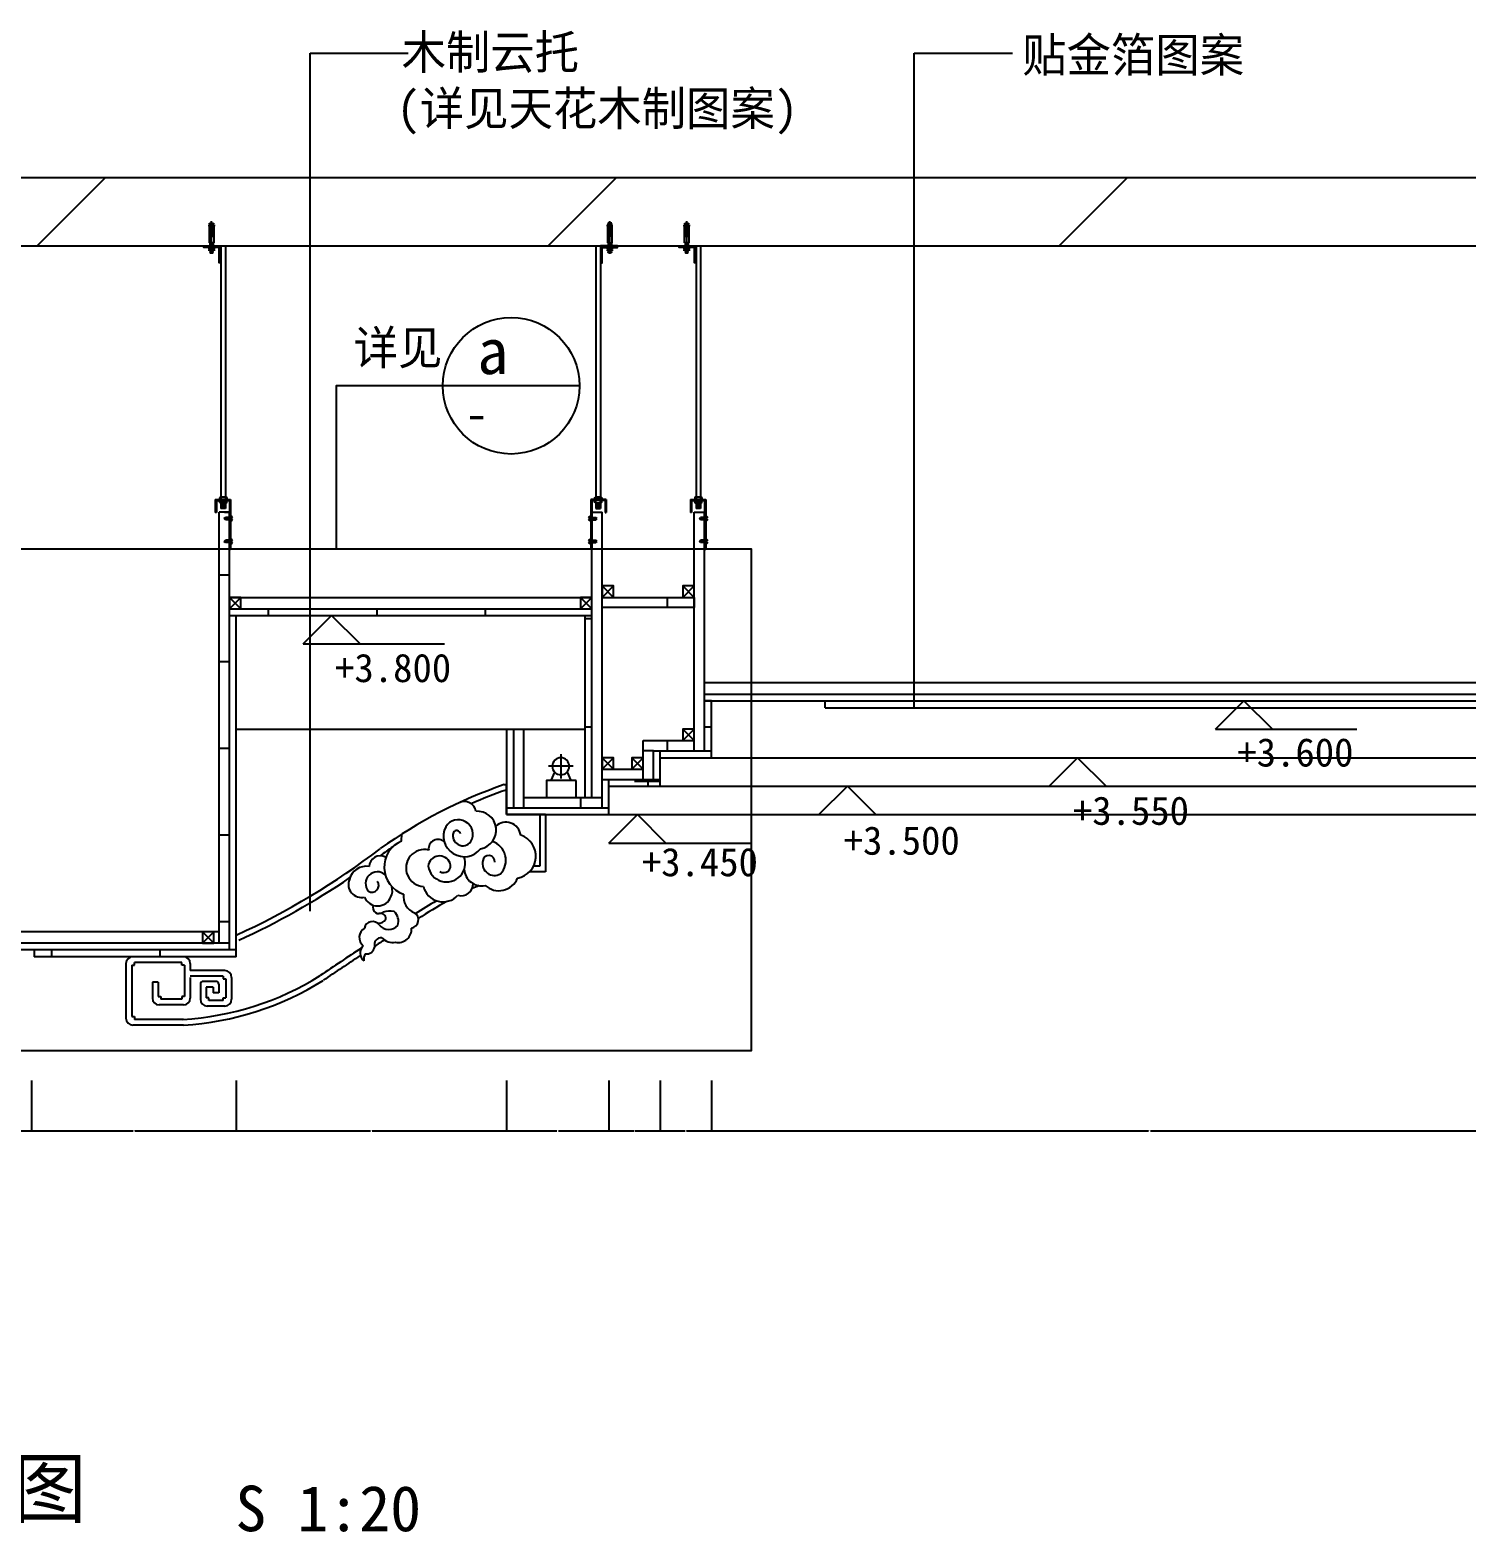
# Model space of a CAD drawing. Header units: metres. Extents: x 343211 to 355779, y -263405 to -260563.
# Drawn here: x 349553 to 352078, y -263353 to -260712 of the extents above; entities that cross this region are included whole.
import ezdxf

# ---------------------------------------------------------------- set-up
doc = ezdxf.new("R2010")
doc.units = ezdxf.units.M
for name, color, linetype in [('10', 8, 'Continuous'), ('16', 3, 'Continuous'), ('19', 9, 'Continuous'), ('20', 1, 'Continuous'), ('22', 8, 'Continuous'), ('3', 2, 'Continuous'), ('7', 7, 'Continuous'), ('8', 7, 'Continuous'), ('9', 1, 'Continuous')]:
    doc.layers.add(name, color=color, linetype=linetype)
doc.dimstyles.get("Standard").update_dxf_attribs({"dimtxt": 2.5, "dimasz": 2.5, "dimexe": 1.25, "dimexo": 0.625, "dimtad": 1, "dimcen": 2.5, "dimazin": 3, "dimtfac": 1, "dimtmove": 0, "dimatfit": 3})

# ---------------------------------------------------------------- blocks, each defined once
blk = doc.blocks.new('HY6')
at = {"layer": '7'}
for p, q in [((-2.5, 2.5), (9.91, 2.5)), ((-2.5, 2.5), (0, 0)), ((2.5, 2.5), (0, 0)), ((-2.5, 0), (2.5, 0))]:
    blk.add_line(p, q, dxfattribs=at)
blk = doc.blocks.new('c4')
at = {"layer": '22'}
for p, q in [((15543.47, -111042.05), (15570.47, -111042.05)), ((15543.47, -111042.05), (15543.47, -111065.14)), ((15545.47, -111044.05), (15568.47, -111044.05)), ((15545.47, -111044.05), (15545.47, -111065.14)), ((15551.19, -111039.37), (15551.19, -111042.05)), ((15551.19, -111046.74), (15551.19, -111044.05)), ((15561.57, -111038.17), (15552.38, -111038.17)), ((15553.57, -111027.72), (15553.57, -111042.01)), ((15553.57, -111037.94), (15561.57, -111037.94)), ((15553.57, -111039.37), (15553.57, -111042.05)), ((15553.57, -111042.05), (15553.57, -111042.07)), ((15553.57, -111046.74), (15553.57, -111044.05)), ((15561.57, -111027.72), (15561.57, -111039.37)), ((15562.76, -111038.17), (15561.57, -111038.17)), ((15561.57, -111039.37), (15561.57, -111042.05)), ((15561.57, -111042.05), (15561.57, -111042.07)), ((15561.57, -111046.74), (15561.57, -111044.05)), ((15563.95, -111039.37), (15563.95, -111042.05)), ((15563.95, -111046.74), (15563.95, -111044.05)), ((15568.47, -111044.05), (15568.47, -111130.05)), ((15570.47, -111042.05), (15570.47, -111130.05)), ((15545.47, -111065.14), (15543.47, -111065.14)), ((15561.57, -111047.93), (15552.38, -111047.93)), ((15553.57, -111047.93), (15553.57, -111058.11)), ((15561.57, -111048.7), (15553.57, -111049.47)), ((15553.57, -111049.64), (15561.57, -111049.46)), ((15561.57, -111049.57), (15553.57, -111050.3)), ((15553.57, -111050.5), (15561.57, -111050.5)), ((15561.57, -111050.58), (15553.57, -111051.17)), ((15553.57, -111051.37), (15561.57, -111051.55)), ((15561.57, -111051.65), (15553.57, -111052.43)), ((15553.57, -111052.57), (15561.57, -111052.4)), ((15561.57, -111052.52), (15553.57, -111053.26)), ((15553.57, -111053.43), (15561.57, -111053.43)), ((15561.57, -111053.53), (15553.57, -111054.12)), ((15553.57, -111054.29), (15561.57, -111054.48)), ((15561.57, -111054.55), (15553.57, -111054.87)), ((15561.57, -111055.46), (15553.57, -111055.14)), ((15553.57, -111055.72), (15561.57, -111055.53)), ((15561.57, -111056.48), (15553.57, -111055.89)), ((15553.57, -111056.58), (15561.57, -111056.58)), ((15561.57, -111057.49), (15553.57, -111056.75)), ((15553.57, -111057.44), (15561.57, -111057.61)), ((15561.57, -111058.11), (15553.57, -111058.11)), ((15562.76, -111047.93), (15561.57, -111047.93)), ((15561.57, -111047.93), (15561.57, -111058.11)), ((15559.29, -111075.87), (15561.56, -111073.78)), ((15561.56, -111077.96), (15559.29, -111075.87)), ((15570.47, -111073.78), (15561.56, -111073.78)), ((15570.47, -111077.96), (15561.56, -111077.96)), ((15564.13, -111077.96), (15561.85, -111073.78)), ((15565.71, -111077.96), (15563.44, -111073.78)), ((15567.3, -111077.96), (15565.02, -111073.78)), ((15568.89, -111077.96), (15566.61, -111073.78)), ((15570.47, -111077.96), (15568.2, -111073.78)), ((15572.64, -111076.94), (15572.64, -111074.8)), ((15573.66, -111074.8), (15572.64, -111074.8)), ((15573.69, -111076.94), (15572.64, -111076.94)), ((15559.29, -111116.05), (15561.56, -111113.96)), ((15561.56, -111118.14), (15559.29, -111116.05)), ((15570.47, -111113.96), (15561.56, -111113.96)), ((15570.47, -111118.14), (15561.56, -111118.14)), ((15564.13, -111118.14), (15561.85, -111113.96)), ((15565.71, -111118.14), (15563.44, -111113.96)), ((15567.3, -111118.14), (15565.02, -111113.96)), ((15568.89, -111118.14), (15566.61, -111113.96)), ((15570.47, -111118.14), (15568.2, -111113.96)), ((15573.66, -111114.98), (15572.64, -111114.98)), ((15572.64, -111117.12), (15572.64, -111114.98)), ((15573.69, -111117.12), (15572.64, -111117.12)), ((15570.47, -111130.05), (15568.47, -111130.05))]:
    blk.add_line(p, q, dxfattribs=at)
for centre, radius, start, end in [((15552.38, -111039.37), 1.19, 90, 180), ((15552.38, -111046.74), 1.19, 180, 270), ((15552.38, -111039.37), 1.19, 0, 90), ((15552.38, -111046.74), 1.19, 270, 0), ((15554.76, -111039.37), 1.19, 90, 180), ((15554.76, -111046.74), 1.19, 180, 270), ((15560.38, -111039.37), 1.19, 0, 90), ((15560.38, -111046.74), 1.19, 270, 0), ((15562.76, -111039.37), 1.19, 90, 180), ((15562.76, -111046.74), 1.19, 180, 270), ((15562.76, -111039.37), 1.19, 0, 90), ((15562.76, -111046.74), 1.19, 270, 0), ((15569.87, -111074.94), 3.82, 2.11, 80.87), ((15569.97, -111076.79), 3.72, 277.74, 357.66), ((15569.97, -111116.97), 3.72, 277.74, 357.66), ((15569.87, -111115.13), 3.82, 2.11, 80.87)]:
    blk.add_arc(centre, radius, start, end, dxfattribs=at)
blk = doc.blocks.new('dg1')
at = {"layer": '22'}
for p, q in [((15767.4, -29327.36), (15767.4, -29369.94)), ((15745.46, -29348.69), (15789.24, -29348.69)), ((15756.54, -29358.94), (15749.87, -29373.75)), ((15778.26, -29358.94), (15784.93, -29373.75))]:
    blk.add_line(p, q, dxfattribs=at)
blk.add_lwpolyline([(15740.68, -29373.75), (15792.83, -29373.75), (15792.83, -29403.58), (15740.68, -29403.58)], close=True, dxfattribs=at)
blk.add_circle((15767.4, -29348.69), 14.93, dxfattribs=at)
blk = doc.blocks.new('VF')
at = {"layer": '16'}
for p, q in [((52862.25, -27854.45), (52866.47, -27854.45)), ((52866.47, -27907.08), (52866.47, -27854.45)), ((52934.92, -27907.08), (52866.47, -27907.08)), ((52934.92, -27907.08), (52934.92, -28007.96)), ((52934.92, -28007.96), (52906.54, -28007.96)), ((52391.47, -28157.08), (52391.47, -28118.84)), ((52197.58, -28169.18), (52197.58, -28264.97)), ((52391.47, -28157.08), (52209.69, -28157.08)), ((52298.52, -28277.08), (52209.69, -28277.08))]:
    blk.add_line(p, q, dxfattribs=at)
for centre, radius, start, end in [((53141.5, -28662.02), 854.49, 109.07, 125.57), ((51852.36, -26934.17), 1301.57, 294.47, 307.48), ((53036.27, -28549.14), 561.35, 112.89, 114.22), ((53217.85, -28873.16), 932.68, 119.31, 122.89), ((55136.65, -32002.54), 4603.3, 122.67, 122.93), ((52209.69, -28169.18), 12.11, 90, 180), ((55136.65, -32002.54), 4603.3, 123.3, 124.27), ((52268.43, -27758.83), 519.12, 273.32, 302.11), ((52209.69, -28264.97), 12.11, 180, 270)]:
    blk.add_arc(centre, radius, start, end, dxfattribs=at)
at = {"layer": '9'}
for p, q in [((52924.92, -27907.08), (52924.92, -27997.96)), ((52681.9, -27953.55), (52682.62, -27941.2)), ((52924.92, -27997.96), (52913.75, -27997.96)), ((52207.58, -28171.92), (52207.58, -28262.23)), ((52207.58, -28171.92), (52212.42, -28171.92)), ((52212.42, -28171.92), (52212.42, -28167.08)), ((52295.75, -28167.08), (52212.42, -28167.08)), ((52295.75, -28171.92), (52295.75, -28167.08)), ((52300.59, -28171.92), (52295.75, -28171.92)), ((52300.59, -28171.92), (52300.59, -28226.99)), ((52310.59, -28169.18), (52310.59, -28181.29)), ((52243.99, -28201.47), (52243.99, -28229.73)), ((52253.99, -28201.47), (52243.99, -28201.47)), ((52253.99, -28201.47), (52253.99, -28226.99)), ((52371.13, -28181.29), (52310.59, -28181.29)), ((52368.39, -28191.29), (52310.59, -28191.29)), ((52310.59, -28193.4), (52310.59, -28229.73)), ((52355.64, -28200.26), (52333.35, -28200.26)), ((52368.39, -28191.29), (52368.39, -28196.14)), ((52368.39, -28196.14), (52373.24, -28196.14)), ((52373.24, -28196.14), (52373.24, -28229.01)), ((52383.24, -28193.4), (52383.24, -28231.74)), ((52253.99, -28226.99), (52258.84, -28226.99)), ((52258.84, -28226.99), (52258.84, -28231.83)), ((52300.59, -28226.99), (52295.75, -28226.99)), ((52295.75, -28226.99), (52295.75, -28231.83)), ((52328.35, -28205.26), (52328.35, -28231.74)), ((52338.35, -28210.26), (52338.35, -28229.01)), ((52350.64, -28210.26), (52338.35, -28210.26)), ((52343.19, -28229.01), (52338.35, -28229.01)), ((52343.19, -28233.85), (52343.19, -28229.01)), ((52350.64, -28210.26), (52350.64, -28220.44)), ((52360.64, -28220.44), (52350.64, -28220.44)), ((52360.64, -28205.26), (52360.64, -28220.44)), ((52368.39, -28233.85), (52368.39, -28229.01)), ((52368.39, -28229.01), (52373.24, -28229.01)), ((52298.48, -28241.83), (52256.1, -28241.83)), ((52295.75, -28231.83), (52258.84, -28231.83)), ((52371.13, -28243.85), (52340.46, -28243.85)), ((52368.39, -28233.85), (52343.19, -28233.85)), ((52207.58, -28262.23), (52212.42, -28262.23)), ((52212.42, -28262.23), (52212.42, -28267.08)), ((52298.52, -28267.08), (52212.42, -28267.08))]:
    blk.add_line(p, q, dxfattribs=at)
for centre, radius, start, end in [((52792.33, -27904.51), 20.39, 9.27, 116.82), ((53141.5, -28662.02), 844.49, 109.07, 113.55), ((52814.95, -27934.36), 33.23, 279.85, 94.31), ((52792.01, -27944.79), 36.29, 153.56, 322.07), ((52781.55, -27941.79), 25.66, 330.06, 149.16), ((52789.61, -27944.3), 17.53, 161.48, 324.01), ((52778.81, -27941.77), 6.57, 9.17, 152.41), ((52865.27, -27946.66), 26.26, 7.56, 132.78), ((53141.5, -28662.02), 844.49, 124.23, 126.09), ((52701.31, -27999.47), 49.85, 112.91, 251.64), ((52745.6, -27966.91), 16.21, 43.04, 189.04), ((52830.4, -27987.29), 34.9, 316.96, 71.31), ((52878.75, -27980.33), 39.19, 280.44, 71.32), ((52644.5, -27999.03), 19.46, 62.1, 177.98), ((52722.12, -28000.96), 32.37, 76.67, 266.64), ((52748.65, -27999.97), 20.17, 21.76, 173.93), ((52761.11, -27992.54), 32.95, 189.26, 20.34), ((52755.89, -27996.82), 12.28, 237.69, 20.61), ((52845.15, -27992.88), 21.16, 167.66, 300.56), ((52835.12, -27989.64), 10.72, 354.53, 173.17), ((51852.36, -26934.17), 1311.57, 294.47, 304.29), ((52620.21, -28029.06), 31.09, 81.04, 165.17), ((52639.41, -28028.37), 20.77, 48.67, 220.92), ((52822.38, -28002.1), 30.2, 182.52, 282.44), ((52852.96, -28005.48), 35.51, 227.34, 337.83), ((52611.52, -28029.81), 23.08, 157.81, 283.24), ((52629.81, -28031.76), 11.89, 239.2, 37.91), ((52642.24, -28041.13), 23.59, 332.76, 18.4), ((52754.75, -28025), 35.51, 193.48, 317.92), ((52787.13, -28029.21), 20.49, 252.9, 2.15), ((52639.94, -28042.73), 25.03, 202.41, 338.43), ((52642.23, -28070.27), 10.94, 159.64, 310.42), ((52715.33, -28051.62), 30.12, 170.77, 249.48), ((53217.85, -28873.16), 942.68, 120.22, 122.89), ((52631.07, -28110.1), 14.99, 38.96, 166.53), ((52643.04, -28086.04), 12.08, 251.13, 337.14), ((52645.24, -28089.69), 9, 353.36, 109.53), ((52662.01, -28119.5), 42.83, 80.94, 107.23), ((52652.63, -28094.72), 23.8, 342.62, 47.36), ((52696.93, -28092.2), 14.65, 279.5, 57.6), ((52627.12, -28122.92), 19.47, 123.08, 229.65), ((52646.39, -28135.8), 12.32, 85.24, 198.29), ((52659.48, -28088.45), 20.75, 216.11, 319.85), ((52666.29, -28106.32), 25.53, 222.36, 280.99), ((52676.14, -28108.63), 23.29, 257.64, 4.88), ((55136.65, -32002.54), 4613.3, 123.19, 124.27), ((52626.99, -28150.66), 17.95, 134.03, 230.21), ((52620.55, -28137.74), 14.28, 258.74, 352.25), ((52298.48, -28169.18), 12.11, 0, 90), ((52639.34, -28162.12), 23.95, 154.31, 185.59), ((52268.43, -27758.83), 509.13, 273.28, 302.08), ((52333.35, -28205.26), 5, 90, 180), ((52355.64, -28205.26), 5, 0, 90), ((52371.13, -28193.4), 12.11, 0, 90), ((52256.1, -28229.73), 12.11, 180, 270), ((52298.48, -28229.73), 12.11, 270, 0), ((52340.46, -28231.74), 12.11, 180, 270), ((52371.13, -28231.74), 12.11, 270, 0)]:
    blk.add_arc(centre, radius, start, end, dxfattribs=at)
blk = doc.blocks.new('_CLOSEDFILLED')
at = {"color": 0, "linetype": 'BYBLOCK'}
blk.add_solid([(-1, 0), (0, 0), (-1, 0)], dxfattribs=at)
blk = doc.blocks.new('*D11')
for p, q in [((350750.53, -262559.17), (350750.53, -262647.75)), ((352290.53, -262559.17), (352290.53, -262647.75)), ((350750.78, -262647.75), (351518.53, -262647.75)), ((351522.53, -262647.75), (352290.28, -262647.75))]:
    blk.add_line(p, q)
at = {"layer": 'Defpoints'}
for p in [(350750.53, -262559.17), (352290.53, -262559.17), (350750.53, -262647.75)]:
    blk.add_point(p, dxfattribs=at)
at = {"layer": '7', "xscale": 0.25, "yscale": 0.25, "rotation": 180}
blk.add_blockref('_CLOSEDFILLED', (350750.53, -262647.75), dxfattribs=at)
at = {"layer": '7', "xscale": 0.25, "yscale": 0.25}
blk.add_blockref('_CLOSEDFILLED', (352290.53, -262647.75), dxfattribs=at)
at = {"layer": '7', "insert": (351520.53, -262647.75), "char_height": 1, "attachment_point": 5}
blk.add_mtext('1540', dxfattribs=at)
blk = doc.blocks.new('*D12')
for p, q in [((350660.53, -262559.17), (350660.53, -262647.75)), ((350750.53, -262559.17), (350750.53, -262647.75)), ((350660.78, -262647.75), (350704.53, -262647.75)), ((350706.53, -262647.75), (350750.28, -262647.75))]:
    blk.add_line(p, q)
at = {"layer": 'Defpoints'}
for p in [(350660.53, -262559.17), (350750.53, -262559.17), (350660.53, -262647.75)]:
    blk.add_point(p, dxfattribs=at)
at = {"layer": '7', "xscale": 0.25, "yscale": 0.25, "rotation": 180}
blk.add_blockref('_CLOSEDFILLED', (350660.53, -262647.75), dxfattribs=at)
at = {"layer": '7', "xscale": 0.25, "yscale": 0.25}
blk.add_blockref('_CLOSEDFILLED', (350750.53, -262647.75), dxfattribs=at)
at = {"layer": '7', "insert": (350705.53, -262647.75), "char_height": 1, "attachment_point": 5}
blk.add_mtext('90', dxfattribs=at)
blk = doc.blocks.new('*D13')
for p, q in [((350570.53, -262559.17), (350570.53, -262647.75)), ((350660.53, -262559.17), (350660.53, -262647.75)), ((350570.78, -262647.75), (350614.53, -262647.75)), ((350616.53, -262647.75), (350660.28, -262647.75))]:
    blk.add_line(p, q)
at = {"layer": 'Defpoints'}
for p in [(350570.53, -262559.17), (350660.53, -262559.17), (350570.53, -262647.75)]:
    blk.add_point(p, dxfattribs=at)
at = {"layer": '7', "xscale": 0.25, "yscale": 0.25, "rotation": 180}
blk.add_blockref('_CLOSEDFILLED', (350570.53, -262647.75), dxfattribs=at)
at = {"layer": '7', "xscale": 0.25, "yscale": 0.25}
blk.add_blockref('_CLOSEDFILLED', (350660.53, -262647.75), dxfattribs=at)
at = {"layer": '7', "insert": (350615.53, -262647.75), "char_height": 1, "attachment_point": 5}
blk.add_mtext('90', dxfattribs=at)
blk = doc.blocks.new('*D14')
for p, q in [((350390.53, -262559.17), (350390.53, -262647.75)), ((350570.53, -262559.17), (350570.53, -262647.75)), ((350390.78, -262647.75), (350479.03, -262647.75)), ((350482.03, -262647.75), (350570.28, -262647.75))]:
    blk.add_line(p, q)
at = {"layer": 'Defpoints'}
for p in [(350390.53, -262559.17), (350570.53, -262559.17), (350390.53, -262647.75)]:
    blk.add_point(p, dxfattribs=at)
at = {"layer": '7', "xscale": 0.25, "yscale": 0.25, "rotation": 180}
blk.add_blockref('_CLOSEDFILLED', (350390.53, -262647.75), dxfattribs=at)
at = {"layer": '7', "xscale": 0.25, "yscale": 0.25}
blk.add_blockref('_CLOSEDFILLED', (350570.53, -262647.75), dxfattribs=at)
at = {"layer": '7', "insert": (350480.53, -262647.75), "char_height": 1, "attachment_point": 5}
blk.add_mtext('180', dxfattribs=at)
blk = doc.blocks.new('*D15')
for p, q in [((349915.53, -262559.17), (349915.53, -262647.75)), ((350390.53, -262559.17), (350390.53, -262647.75)), ((349915.78, -262647.75), (350151.53, -262647.75)), ((350154.53, -262647.75), (350390.28, -262647.75))]:
    blk.add_line(p, q)
at = {"layer": 'Defpoints'}
for p in [(349915.53, -262559.17), (350390.53, -262559.17), (349915.53, -262647.75)]:
    blk.add_point(p, dxfattribs=at)
at = {"layer": '7', "xscale": 0.25, "yscale": 0.25, "rotation": 180}
blk.add_blockref('_CLOSEDFILLED', (349915.53, -262647.75), dxfattribs=at)
at = {"layer": '7', "xscale": 0.25, "yscale": 0.25}
blk.add_blockref('_CLOSEDFILLED', (350390.53, -262647.75), dxfattribs=at)
at = {"layer": '7', "insert": (350153.03, -262647.75), "char_height": 1, "attachment_point": 5}
blk.add_mtext('475', dxfattribs=at)
blk = doc.blocks.new('*D16')
for p, q in [((349555.53, -262559.17), (349555.53, -262647.75)), ((349915.53, -262559.17), (349915.53, -262647.75)), ((349555.78, -262647.75), (349734.03, -262647.75)), ((349737.03, -262647.75), (349915.28, -262647.75))]:
    blk.add_line(p, q)
at = {"layer": 'Defpoints'}
for p in [(349555.53, -262559.17), (349915.53, -262559.17), (349555.53, -262647.75)]:
    blk.add_point(p, dxfattribs=at)
at = {"layer": '7', "xscale": 0.25, "yscale": 0.25, "rotation": 180}
blk.add_blockref('_CLOSEDFILLED', (349555.53, -262647.75), dxfattribs=at)
at = {"layer": '7', "xscale": 0.25, "yscale": 0.25}
blk.add_blockref('_CLOSEDFILLED', (349915.53, -262647.75), dxfattribs=at)
at = {"layer": '7', "insert": (349735.53, -262647.75), "char_height": 1, "attachment_point": 5}
blk.add_mtext('360', dxfattribs=at)
blk = doc.blocks.new('*D17')
for p, q in [((347790.53, -262559.17), (347790.53, -262647.75)), ((349555.53, -262559.17), (349555.53, -262647.75)), ((347790.78, -262647.75), (348671.03, -262647.75)), ((348675.03, -262647.75), (349555.28, -262647.75))]:
    blk.add_line(p, q)
at = {"layer": 'Defpoints'}
for p in [(347790.53, -262559.17), (349555.53, -262559.17), (347790.53, -262647.75)]:
    blk.add_point(p, dxfattribs=at)
at = {"layer": '7', "xscale": 0.25, "yscale": 0.25, "rotation": 180}
blk.add_blockref('_CLOSEDFILLED', (347790.53, -262647.75), dxfattribs=at)
at = {"layer": '7', "xscale": 0.25, "yscale": 0.25}
blk.add_blockref('_CLOSEDFILLED', (349555.53, -262647.75), dxfattribs=at)
at = {"layer": '7', "insert": (348673.03, -262647.75), "char_height": 1, "attachment_point": 5}
blk.add_mtext('1765', dxfattribs=at)

msp = doc.modelspace()

# ---------------------------------------------------------------- hatches: boundary and pattern name
at = {"layer": '10'}
h = msp.add_hatch(dxfattribs=at)
h.set_pattern_fill('ANSI31', scale=200)
h.paths.add_polyline_path([(355689.35, -260971.66), (352290.53, -260971.66), (352290.53, -261091.66), (353959.95, -261091.66), (353959.95, -261060.56), (353959.38, -261051.99), (353968.49, -261051.99), (353967.92, -261060.56), (353967.92, -261091.66), (353977.44, -261091.66), (354005.15, -261091.66), (354005.15, -261060.56), (354004.57, -261051.99), (354013.68, -261051.99), (354013.11, -261060.56), (354013.11, -261091.66), (354025.63, -261091.66), (354704.95, -261091.66), (354704.95, -261060.56), (354704.38, -261051.99), (354713.49, -261051.99), (354712.92, -261060.56), (354712.92, -261091.66), (354722.44, -261091.66), (355689.35, -261091.66)])
h.paths.add_polyline_path([(352440.34, -261091.66), (352290.53, -261091.66), (352290.53, -261641.64), (352440.34, -261641.64)])
h.paths.add_polyline_path([(352290.53, -261091.66), (352140.72, -261091.66), (352140.72, -261641.64), (352290.53, -261641.64)])
h.paths.add_polyline_path([(352290.53, -260971.66), (343390.52, -260971.66), (343390.52, -261091.66), (344037.94, -261091.66), (344037.94, -261060.56), (344037.37, -261051.99), (344046.48, -261051.99), (344045.91, -261060.56), (344045.91, -261091.66), (344055.43, -261091.66), (345094.25, -261091.66), (345094.25, -261060.56), (345093.68, -261051.99), (345102.79, -261051.99), (345102.22, -261060.56), (345102.22, -261091.66), (345111.73, -261091.66), (346149.35, -261091.66), (346149.35, -261060.56), (346148.78, -261051.99), (346157.89, -261051.99), (346157.31, -261060.56), (346157.31, -261091.66), (346166.83, -261091.66), (347135.15, -261091.66), (347135.15, -261060.56), (347134.58, -261051.99), (347143.69, -261051.99), (347143.12, -261060.56), (347143.12, -261091.66), (347155.63, -261091.66), (348085.75, -261091.66), (348085.75, -261060.56), (348085.18, -261051.99), (348094.28, -261051.99), (348093.71, -261060.56), (348093.71, -261091.66), (348103.23, -261091.66), (349140.85, -261091.66), (349140.85, -261060.56), (349140.28, -261051.99), (349149.38, -261051.99), (349148.81, -261060.56), (349148.81, -261091.66), (349158.33, -261091.66), (349868.15, -261091.66), (349868.15, -261060.56), (349867.57, -261051.99), (349876.68, -261051.99), (349876.11, -261060.56), (349876.11, -261091.66), (349888.63, -261091.66), (350567.95, -261091.66), (350567.95, -261060.56), (350567.38, -261051.99), (350576.49, -261051.99), (350575.92, -261060.56), (350575.92, -261091.66), (350585.44, -261091.66), (350613.15, -261091.66), (350613.15, -261060.56), (350612.57, -261051.99), (350621.68, -261051.99), (350621.11, -261060.56), (350621.11, -261091.66), (350633.63, -261091.66), (352290.53, -261091.66)])
h.paths.add_polyline_path([(347940.34, -261091.66), (347640.72, -261091.66), (347640.72, -261641.64), (347940.34, -261641.64)])
h = msp.add_hatch(dxfattribs=at)
h.set_pattern_fill('AR-CONC', scale=20)
h.paths.add_polyline_path([(351014.86, -260971.66), (346565.3, -260971.66), (346565.3, -261091.66), (347136.29, -261091.66), (347136.29, -261086.13), (347135.15, -261086.13), (347135.15, -261060.56), (347134.58, -261051.99), (347143.69, -261051.99), (347143.12, -261060.56), (347143.12, -261086.13), (347141.98, -261086.13), (347141.98, -261091.66), (347155.63, -261091.66), (348086.89, -261091.66), (348086.89, -261086.13), (348085.75, -261086.13), (348085.75, -261060.56), (348085.18, -261051.99), (348094.28, -261051.99), (348093.71, -261060.56), (348093.71, -261086.13), (348092.58, -261086.13), (348092.58, -261091.66), (348103.23, -261091.66), (349141.98, -261091.66), (349141.98, -261086.13), (349140.85, -261086.13), (349140.85, -261060.56), (349140.28, -261051.99), (349149.38, -261051.99), (349148.81, -261060.56), (349148.81, -261086.13), (349147.67, -261086.13), (349147.67, -261091.66), (349158.33, -261091.66), (349869.28, -261091.66), (349869.28, -261086.13), (349868.15, -261086.13), (349868.15, -261060.56), (349867.57, -261051.99), (349876.68, -261051.99), (349876.11, -261060.56), (349876.11, -261086.13), (349874.97, -261086.13), (349874.97, -261091.66), (349888.63, -261091.66), (350569.09, -261091.66), (350569.09, -261086.13), (350567.95, -261086.13), (350567.95, -261060.56), (350567.38, -261051.99), (350576.49, -261051.99), (350575.92, -261060.56), (350575.92, -261086.13), (350574.78, -261086.13), (350574.78, -261091.66), (350585.44, -261091.66), (350614.28, -261091.66), (350614.28, -261086.13), (350613.15, -261086.13), (350613.15, -261060.56), (350612.57, -261051.99), (350621.68, -261051.99), (350621.11, -261060.56), (350621.11, -261086.13), (350619.97, -261086.13), (350619.97, -261091.66), (350633.63, -261091.66), (351014.86, -261091.66)])
h = msp.add_hatch(dxfattribs=at)
h.set_pattern_fill('AR-CONC', scale=20)
h.paths.add_polyline_path([(352290.53, -260971.66), (351014.86, -260971.66), (351014.86, -261091.66), (352290.53, -261091.66)])
h.paths.add_polyline_path([(352290.53, -261091.66), (352140.72, -261091.66), (352140.72, -261641.64), (352290.53, -261641.64)])
h.paths.add_polyline_path([(352440.34, -261091.66), (352290.53, -261091.66), (352290.53, -261641.64), (352440.34, -261641.64)])
h = msp.add_hatch(dxfattribs=at)
h.set_pattern_fill('SOLID')
h.paths.add_polyline_path([(349858.63, -261091.66), (349888.63, -261091.66), (349888.63, -261121.66), (349885.63, -261121.66), (349885.63, -261094.66), (349858.63, -261094.66)])
h = msp.add_hatch(dxfattribs=at)
h.set_pattern_fill('SOLID')
h.paths.add_polyline_path([(350585.44, -261091.66), (350555.44, -261091.66), (350555.44, -261121.66), (350558.44, -261121.66), (350558.44, -261094.66), (350585.44, -261094.66)])
h = msp.add_hatch(dxfattribs=at)
h.set_pattern_fill('SOLID')
h.paths.add_polyline_path([(350693.63, -261091.66), (350723.63, -261091.66), (350723.63, -261121.66), (350720.63, -261121.66), (350720.63, -261094.66), (350693.63, -261094.66)])
h = msp.add_hatch(dxfattribs=at)
h.set_pattern_fill('AR-PARQ1', scale=3)
h.paths.add_polyline_path([(349903.53, -261729.66), (349903.53, -261613.47), (349896.62, -261613.47), (349894.35, -261611.38), (349896.81, -261609.11), (349896.91, -261609.29), (349903.53, -261609.29), (349903.53, -261573.29), (349896.62, -261573.29), (349894.35, -261571.2), (349896.81, -261568.93), (349896.91, -261569.11), (349903.53, -261569.11), (349903.53, -261560.12), (349894.53, -261560.12), (349885.53, -261560.12), (349885.53, -262317.66), (349903.53, -262317.66)])
h = msp.add_hatch(dxfattribs=at)
h.set_pattern_fill('AR-PARQ1', scale=3)
h.paths.add_polyline_path([(350738.53, -261613.47), (350731.62, -261613.47), (350729.35, -261611.38), (350731.81, -261609.11), (350731.91, -261609.29), (350738.53, -261609.29), (350738.53, -261573.29), (350731.62, -261573.29), (350729.35, -261571.2), (350731.81, -261568.93), (350731.91, -261569.11), (350738.53, -261569.11), (350738.53, -261560.12), (350720.53, -261560.12), (350720.53, -261979.66), (350738.53, -261979.66)])
h.paths.add_polyline_path([(350720.53, -261709.66), (350558.53, -261709.66), (350558.53, -261727.66), (350720.53, -261727.66)])
h.paths.add_polyline_path([(350558.53, -261560.12), (350540.53, -261560.12), (350540.53, -261569.11), (350547.45, -261569.11), (350549.71, -261571.2), (350547.45, -261573.29), (350540.53, -261573.29), (350540.53, -261609.29), (350547.45, -261609.29), (350549.71, -261611.38), (350547.45, -261613.47), (350540.53, -261613.47), (350540.53, -261625.38), (350540.53, -262061.66), (350558.53, -262061.66), (350558.53, -262029.66)])
h.paths.add_polyline_path([(350558.53, -262061.66), (350420.53, -262061.66), (350420.53, -262079.66), (350558.53, -262079.66)])
h.paths.add_polyline_path([(350420.53, -261941.66), (350402.53, -261941.66), (350402.53, -262079.66), (350420.53, -262079.66)])
h.paths.add_polyline_path([(350630.53, -262011.66), (350610.53, -262011.66), (350558.53, -262011.66), (350558.53, -262029.66), (350630.53, -262029.66)])
h.paths.add_polyline_path([(350648.53, -261979.66), (350630.53, -261979.66), (350630.53, -262029.66), (350648.53, -262029.66)])
h.paths.add_polyline_path([(350720.53, -261961.66), (350700.53, -261961.66), (350630.53, -261961.66), (350630.53, -261979.66), (350648.53, -261979.66), (350720.53, -261979.66)])
h = msp.add_hatch(dxfattribs=at)
h.set_pattern_fill('CROSS', scale=15)
h.paths.add_polyline_path([(350540.53, -261729.66), (349903.53, -261729.66), (349903.53, -261741.66), (350540.53, -261741.66)])
h = msp.add_hatch(dxfattribs=at)
h.set_pattern_fill('CROSS', scale=15)
h.paths.add_polyline_path([(349915.53, -262329.66), (349560.53, -262329.66), (349560.53, -262341.66), (349915.53, -262341.66)])
h.paths.add_polyline_path([(349915.53, -261741.66), (349903.53, -261741.66), (349903.53, -262329.66), (349915.53, -262329.66), (349915.53, -262303.42)])
h = msp.add_hatch(dxfattribs=at)
h.set_pattern_fill('CROSS', scale=15)
h.paths.add_polyline_path([(350540.53, -261741.66), (350528.53, -261741.66), (350528.53, -262061.66), (350540.53, -262061.66)])
h = msp.add_hatch(dxfattribs=at)
h.set_pattern_fill('CROSS', scale=15)
h.paths.add_polyline_path([(351453.24, -261879.66), (350738.53, -261879.66), (350738.53, -261891.66), (351453.24, -261891.66)])
h = msp.add_hatch(dxfattribs=at)
h.set_pattern_fill('CROSS', scale=15)
h.paths.add_polyline_path([(352290.53, -261879.66), (351453.24, -261879.66), (351453.24, -261891.66), (352290.53, -261891.66)])
h = msp.add_hatch(dxfattribs=at)
h.set_pattern_fill('CROSS', scale=15)
h.paths.add_polyline_path([(350402.53, -261941.66), (350390.53, -261941.66), (350390.53, -262079.66), (350402.53, -262079.66)])
h.paths.add_polyline_path([(350570.53, -262079.66), (350390.53, -262079.66), (350390.53, -262091.66), (350570.53, -262091.66)])
h.paths.add_polyline_path([(350570.53, -262029.66), (350558.53, -262029.66), (350558.53, -262079.66), (350570.53, -262079.66)])
h.paths.add_polyline_path([(350660.53, -262029.66), (350570.53, -262029.66), (350570.53, -262041.66), (350660.53, -262041.66)])
h.paths.add_polyline_path([(350660.53, -261979.66), (350648.53, -261979.66), (350648.53, -262029.66), (350660.53, -262029.66)])
h.paths.add_polyline_path([(350750.53, -261979.66), (350660.53, -261979.66), (350660.53, -261991.66), (350750.53, -261991.66)])
h.paths.add_polyline_path([(350750.53, -261891.66), (350738.53, -261891.66), (350738.53, -261979.66), (350750.53, -261979.66)])

# ---------------------------------------------------------------- linework, layer by layer
for p, q in [((349868.15, -261060.56), (349867.76, -261054.84)), ((349867.76, -261054.84), (349869.28, -261054.84)), ((349868.15, -261086.13), (349868.15, -261060.56)), ((349869.28, -261054.84), (349868.71, -261051.99)), ((349868.71, -261051.99), (349875.54, -261051.99)), ((349869.28, -261054.84), (349869.28, -261074.75)), ((349870.42, -261054.84), (349873.83, -261054.84)), ((349870.42, -261074.75), (349870.42, -261054.84)), ((349872.13, -261105.72), (349872.13, -261048.4)), ((349873.83, -261054.84), (349873.83, -261074.75)), ((349875.54, -261051.99), (349874.97, -261054.84)), ((349874.97, -261054.84), (349876.49, -261054.84)), ((349874.97, -261074.75), (349874.97, -261054.84)), ((349876.49, -261054.84), (349876.11, -261060.56)), ((349876.11, -261060.56), (349876.11, -261086.13)), ((350569.09, -261054.84), (350567.57, -261054.84)), ((350567.57, -261054.84), (350567.95, -261060.56)), ((350567.95, -261060.56), (350567.95, -261086.13)), ((350575.35, -261051.99), (350568.52, -261051.99)), ((350568.52, -261051.99), (350569.09, -261054.84)), ((350569.09, -261074.75), (350569.09, -261054.84)), ((350573.64, -261054.84), (350570.23, -261054.84)), ((350570.23, -261054.84), (350570.23, -261074.75)), ((350571.94, -261105.72), (350571.94, -261048.4)), ((350573.64, -261074.75), (350573.64, -261054.84)), ((350574.78, -261054.84), (350575.35, -261051.99)), ((350576.3, -261054.84), (350574.78, -261054.84)), ((350574.78, -261054.84), (350574.78, -261074.75)), ((350575.92, -261060.56), (350576.3, -261054.84)), ((350575.92, -261086.13), (350575.92, -261060.56)), ((350702.76, -261054.84), (350704.28, -261054.84)), ((350703.15, -261060.56), (350702.76, -261054.84)), ((350703.15, -261086.13), (350703.15, -261060.56)), ((350703.71, -261051.99), (350710.54, -261051.99)), ((350704.28, -261054.84), (350703.71, -261051.99)), ((350704.28, -261054.84), (350704.28, -261074.75)), ((350705.42, -261074.75), (350705.42, -261054.84)), ((350705.42, -261054.84), (350708.83, -261054.84)), ((350707.13, -261105.72), (350707.13, -261048.4)), ((350708.83, -261054.84), (350708.83, -261074.75)), ((350710.54, -261051.99), (350709.97, -261054.84)), ((350709.97, -261074.75), (350709.97, -261054.84)), ((350709.97, -261054.84), (350711.49, -261054.84)), ((350711.49, -261054.84), (350711.11, -261060.56)), ((350711.11, -261060.56), (350711.11, -261086.13)), ((349877.82, -261094.66), (349866.44, -261094.66)), ((349866.44, -261094.66), (349866.44, -261095.8)), ((349866.44, -261095.8), (349877.82, -261095.8)), ((349867.58, -261096.93), (349867.58, -261095.8)), ((349876.68, -261096.93), (349867.58, -261096.93)), ((349867.58, -261100.58), (349867.58, -261097.84)), ((349876.11, -261086.13), (349868.15, -261086.13)), ((349875.31, -261096.93), (349868.94, -261096.93)), ((349869.28, -261074.75), (349870.42, -261074.75)), ((349869.28, -261086.13), (349869.28, -261094.66)), ((349869.85, -261097.84), (349869.85, -261100.58)), ((349873.83, -261074.75), (349874.97, -261074.75)), ((349874.29, -261097.84), (349874.29, -261100.58)), ((349874.97, -261086.13), (349874.97, -261094.66)), ((349876.68, -261095.8), (349876.68, -261096.93)), ((349876.68, -261097.84), (349876.68, -261100.58)), ((349877.82, -261095.8), (349877.82, -261094.66)), ((350566.25, -261094.66), (350577.62, -261094.66)), ((350566.25, -261095.8), (350566.25, -261094.66)), ((350577.62, -261095.8), (350566.25, -261095.8)), ((350567.38, -261095.8), (350567.38, -261096.93)), ((350567.38, -261096.93), (350576.49, -261096.93)), ((350567.38, -261097.84), (350567.38, -261100.58)), ((350567.95, -261086.13), (350575.92, -261086.13)), ((350568.75, -261096.93), (350575.12, -261096.93)), ((350570.23, -261074.75), (350569.09, -261074.75)), ((350569.09, -261086.13), (350569.09, -261094.66)), ((350569.77, -261097.84), (350569.77, -261100.58)), ((350574.78, -261074.75), (350573.64, -261074.75)), ((350574.21, -261097.84), (350574.21, -261100.58)), ((350574.78, -261086.13), (350574.78, -261094.66)), ((350576.49, -261096.93), (350576.49, -261095.8)), ((350576.49, -261100.58), (350576.49, -261097.84)), ((350577.62, -261094.66), (350577.62, -261095.8)), ((350701.44, -261094.66), (350701.44, -261095.8)), ((350712.82, -261094.66), (350701.44, -261094.66)), ((350701.44, -261095.8), (350712.82, -261095.8)), ((350702.58, -261096.93), (350702.58, -261095.8)), ((350711.68, -261096.93), (350702.58, -261096.93)), ((350702.58, -261100.58), (350702.58, -261097.84)), ((350711.11, -261086.13), (350703.15, -261086.13)), ((350710.31, -261096.93), (350703.94, -261096.93)), ((350704.28, -261074.75), (350705.42, -261074.75)), ((350704.28, -261086.13), (350704.28, -261094.66)), ((350704.85, -261097.84), (350704.85, -261100.58)), ((350708.83, -261074.75), (350709.97, -261074.75)), ((350709.29, -261097.84), (350709.29, -261100.58)), ((350709.97, -261086.13), (350709.97, -261094.66)), ((350711.68, -261095.8), (350711.68, -261096.93)), ((350711.68, -261097.84), (350711.68, -261100.58)), ((350712.82, -261095.8), (350712.82, -261094.66)), ((349875.31, -261101.49), (349868.94, -261101.49)), ((349869.28, -261101.49), (349869.28, -261103.19)), ((349869.28, -261103.19), (349874.97, -261103.19)), ((349869.28, -261103.19), (349869.85, -261103.76)), ((349869.85, -261103.76), (349874.4, -261103.76)), ((349874.4, -261103.76), (349874.97, -261103.19)), ((349874.97, -261103.19), (349874.97, -261101.49)), ((350568.75, -261101.49), (350575.12, -261101.49)), ((350569.09, -261103.19), (350569.09, -261101.49)), ((350574.78, -261103.19), (350569.09, -261103.19)), ((350569.66, -261103.76), (350569.09, -261103.19)), ((350574.21, -261103.76), (350569.66, -261103.76)), ((350574.78, -261103.19), (350574.21, -261103.76)), ((350574.78, -261101.49), (350574.78, -261103.19)), ((350710.31, -261101.49), (350703.94, -261101.49)), ((350704.28, -261101.49), (350704.28, -261103.19)), ((350704.28, -261103.19), (350704.85, -261103.76)), ((350704.28, -261103.19), (350709.97, -261103.19)), ((350704.85, -261103.76), (350709.4, -261103.76)), ((350709.4, -261103.76), (350709.97, -261103.19)), ((350709.97, -261103.19), (350709.97, -261101.49)), ((349915.53, -261941.66), (350528.53, -261941.66))]:
    msp.add_line(p, q, dxfattribs=at)
at = {"layer": '16'}
for p, q in [((349903.53, -261729.66), (350540.53, -261729.66)), ((349903.53, -262329.66), (349903.53, -261729.66)), ((349903.53, -261741.66), (350540.53, -261741.66)), ((349915.53, -262341.66), (349915.53, -261741.66)), ((350528.53, -262061.66), (350528.53, -261741.66)), ((350738.53, -261879.66), (352290.53, -261879.66)), ((350738.53, -261891.66), (352290.53, -261891.66)), ((350750.53, -261891.66), (350738.53, -261891.66)), ((350738.53, -261979.66), (350738.53, -261891.66)), ((350750.53, -261991.66), (350750.53, -261891.66)), ((350390.53, -261941.66), (350402.53, -261941.66)), ((350390.53, -261941.66), (350390.53, -262091.66)), ((350402.53, -261941.66), (350402.53, -262079.66)), ((350648.53, -261979.66), (350750.53, -261979.66)), ((350648.53, -262029.66), (350648.53, -261979.66)), ((350660.53, -262041.66), (350660.53, -261979.66)), ((350660.53, -261991.66), (350750.53, -261991.66)), ((350558.53, -262029.66), (350660.53, -262029.66)), ((350558.53, -262079.66), (350558.53, -262029.66)), ((350570.53, -262091.66), (350570.53, -262029.66)), ((350570.53, -262041.66), (350660.53, -262041.66)), ((350390.53, -262079.66), (350570.53, -262079.66)), ((350390.53, -262091.66), (350570.53, -262091.66)), ((349915.53, -262329.66), (346940.54, -262329.66)), ((349560.53, -262329.66), (349560.53, -262341.66)), ((349915.53, -262341.66), (349560.53, -262341.66))]:
    msp.add_line(p, q, dxfattribs=at)
at = {"layer": '19'}
for p, q in [((350750.53, -261991.66), (352290.53, -261991.66)), ((350660.53, -262041.66), (352290.53, -262041.66)), ((350570.53, -262091.66), (352290.53, -262091.66))]:
    msp.add_line(p, q, dxfattribs=at)
msp.add_lwpolyline([(349514.46, -261624.11), (350820.48, -261624.11), (350820.48, -262506.95), (349514.46, -262506.95)], close=True, dxfattribs=at)
at = {"layer": '20'}
msp.add_lwpolyline([(350518.6, -261337.64), (350278.6, -261337.64), (350091.25, -261337.64), (350091.25, -261624.11)], dxfattribs=at)
msp.add_circle((350398.6, -261337.64), 120, dxfattribs=at)
at = {"layer": '22'}
for p, q in [((349888.63, -261091.66), (349888.63, -261523.04)), ((349896.63, -261091.66), (349896.63, -261523.04)), ((350547.44, -261091.66), (350547.44, -261523.04)), ((350555.44, -261091.66), (350555.44, -261523.04)), ((350723.63, -261091.66), (350723.63, -261523.04)), ((350731.63, -261091.66), (350731.63, -261523.04)), ((350558.53, -261709.66), (350578.53, -261689.66)), ((350578.53, -261709.66), (350558.53, -261689.66)), ((350558.53, -261709.66), (350578.53, -261689.66)), ((350578.53, -261709.66), (350558.53, -261689.66)), ((350720.53, -261709.66), (350700.53, -261689.66)), ((350700.53, -261709.66), (350720.53, -261689.66)), ((350720.53, -261709.66), (350700.53, -261689.66)), ((350700.53, -261709.66), (350720.53, -261689.66)), ((349923.53, -261729.66), (349903.53, -261709.66)), ((349903.53, -261729.66), (349923.53, -261709.66)), ((349923.53, -261729.66), (349903.53, -261709.66)), ((349903.53, -261729.66), (349923.53, -261709.66)), ((350540.53, -261729.66), (350520.53, -261709.66)), ((350520.53, -261729.66), (350540.53, -261709.66)), ((350540.53, -261729.66), (350520.53, -261709.66)), ((350520.53, -261729.66), (350540.53, -261709.66)), ((350700.53, -261961.66), (350720.53, -261941.66)), ((350720.53, -261961.66), (350700.53, -261941.66)), ((350700.53, -261961.66), (350720.53, -261941.66)), ((350720.53, -261961.66), (350700.53, -261941.66)), ((350558.53, -262011.66), (350578.53, -261991.66)), ((350578.53, -262011.66), (350558.53, -261991.66)), ((350558.53, -262011.66), (350578.53, -261991.66)), ((350578.53, -262011.66), (350558.53, -261991.66)), ((350630.53, -262011.66), (350610.53, -261991.66)), ((350610.53, -262011.66), (350630.53, -261991.66)), ((350630.53, -262011.66), (350610.53, -261991.66)), ((350610.53, -262011.66), (350630.53, -261991.66)), ((349876.3, -262317.66), (349856.3, -262297.66)), ((349856.3, -262317.66), (349876.3, -262297.66)), ((349876.3, -262317.66), (349856.3, -262297.66)), ((349856.3, -262317.66), (349876.3, -262297.66))]:
    msp.add_line(p, q, dxfattribs=at)
for points in [[(350558.53, -261709.66), (350578.53, -261709.66), (350578.53, -261689.66), (350558.53, -261689.66)], [(350558.53, -261709.66), (350578.53, -261709.66), (350578.53, -261689.66), (350558.53, -261689.66)], [(350700.53, -261709.66), (350720.53, -261709.66), (350720.53, -261689.66), (350700.53, -261689.66)], [(350700.53, -261709.66), (350720.53, -261709.66), (350720.53, -261689.66), (350700.53, -261689.66)], [(349903.53, -261729.66), (349923.53, -261729.66), (349923.53, -261709.66), (349903.53, -261709.66)], [(349903.53, -261729.66), (349923.53, -261729.66), (349923.53, -261709.66), (349903.53, -261709.66)], [(350520.53, -261729.66), (350540.53, -261729.66), (350540.53, -261709.66), (350520.53, -261709.66)], [(350520.53, -261729.66), (350540.53, -261729.66), (350540.53, -261709.66), (350520.53, -261709.66)], [(350700.53, -261961.66), (350720.53, -261961.66), (350720.53, -261941.66), (350700.53, -261941.66)], [(350700.53, -261961.66), (350720.53, -261961.66), (350720.53, -261941.66), (350700.53, -261941.66)], [(350558.53, -262011.66), (350578.53, -262011.66), (350578.53, -261991.66), (350558.53, -261991.66)], [(350558.53, -262011.66), (350578.53, -262011.66), (350578.53, -261991.66), (350558.53, -261991.66)], [(350610.53, -262011.66), (350630.53, -262011.66), (350630.53, -261991.66), (350610.53, -261991.66)], [(350610.53, -262011.66), (350630.53, -262011.66), (350630.53, -261991.66), (350610.53, -261991.66)], [(349856.3, -262317.66), (349876.3, -262317.66), (349876.3, -262297.66), (349856.3, -262297.66)], [(349856.3, -262317.66), (349876.3, -262317.66), (349876.3, -262297.66), (349856.3, -262297.66)]]:
    msp.add_lwpolyline(points, close=True, dxfattribs=at)
at = {"layer": '3'}
for p, q in [((343390.52, -260971.66), (355689.35, -260971.66)), ((343390.52, -261091.66), (355689.35, -261091.66))]:
    msp.add_line(p, q, dxfattribs=at)
at = {"layer": '7'}
msp.add_line((350648.53, -261979.66), (350630.53, -261979.66), dxfattribs=at)
at = {"layer": '9'}
for p, q in [((349903.53, -261560.12), (349885.53, -261560.12)), ((349885.53, -262317.66), (349885.53, -261560.12)), ((349894.53, -261560.12), (349903.53, -261560.12)), ((349903.53, -261729.66), (349903.53, -261560.12)), ((350540.53, -261560.12), (350558.53, -261560.12)), ((350540.53, -262061.66), (350540.53, -261560.12)), ((350558.53, -262029.66), (350558.53, -261560.12)), ((350720.53, -261560.12), (350738.53, -261560.12)), ((350720.53, -261979.66), (350720.53, -261560.12)), ((350738.53, -261979.66), (350738.53, -261560.12)), ((349903.53, -261709.66), (350540.53, -261709.66)), ((350738.53, -261859.66), (352290.53, -261859.66)), ((350950.53, -261903.66), (350950.53, -261891.66)), ((350950.53, -261903.66), (352290.53, -261903.66)), ((350402.53, -261941.66), (350420.53, -261941.66)), ((350420.53, -261941.66), (350420.53, -262079.66)), ((350630.53, -262029.66), (350630.53, -261961.66)), ((350630.53, -261961.66), (350720.53, -261961.66)), ((350648.53, -261979.66), (350630.53, -261979.66)), ((350558.53, -262011.66), (350630.53, -262011.66)), ((350420.53, -262061.66), (350558.53, -262061.66)), ((349885.53, -262297.68), (347170.54, -262297.68)), ((349903.53, -262317.66), (347170.54, -262317.66))]:
    msp.add_line(p, q, dxfattribs=at)
for points in [[(349888.63, -261121.66), (349885.63, -261121.66), (349885.63, -261094.66), (349858.63, -261094.66), (349858.63, -261091.66), (349888.63, -261091.66), (349888.63, -261121.66)], [(350555.44, -261121.66), (350558.44, -261121.66), (350558.44, -261094.66), (350585.44, -261094.66), (350585.44, -261091.66), (350555.44, -261091.66), (350555.44, -261121.66)], [(350723.63, -261121.66), (350720.63, -261121.66), (350720.63, -261094.66), (350693.63, -261094.66), (350693.63, -261091.66), (350723.63, -261091.66), (350723.63, -261121.66)]]:
    msp.add_lwpolyline(points, dxfattribs=at)
msp.add_lwpolyline([(350558.53, -261727.66), (350558.53, -261709.66), (350720.53, -261709.66), (350720.53, -261727.66)], close=True, dxfattribs=at)

# ---------------------------------------------------------------- block references
at = {"layer": '10', "xscale": -1}
msp.add_blockref('dg1', (366253.29, -232658.08), dxfattribs=at)
at = {"layer": '16'}
for name, p in [('c4', (334335.06, -150495.33)), ('c4', (335170.06, -150495.33)), ('VF', (297524.06, -234184.58))]:
    msp.add_blockref(name, p, dxfattribs=at)
at = {"layer": '16', "xscale": -1}
msp.add_blockref('c4', (366109.01, -150495.33), dxfattribs=at)
at = {"layer": '7', "xscale": -20, "yscale": 20, "zscale": 20, "rotation": 180}
for p in [(350082.97, -261741.66), (351686.44, -261891.66), (351394.11, -261991.66), (350989.6, -262041.66), (350620.53, -262091.66)]:
    msp.add_blockref('HY6', p, dxfattribs=at)

# ---------------------------------------------------------------- texts
for s, height, p in [('剖面节点图', 100, (349002.3, -263326.12)), ('S 1:20', 80, (349913.89, -263351.7))]:
    msp.add_text(s, height=height).set_placement(p)
at = {"layer": '7'}
for s, height, p in [('木制云托', 60, (350205.99, -260780.92)), ('贴金箔图案', 60, (351296.76, -260785.86)), ('(详见天花木制图案)', 60, (350197.2, -260879.93)), ('+3.800', 50, (350089.14, -261858.7)), ('+3.600', 50, (351674.87, -262007.19)), ('+3.550', 50, (351385.84, -262109.69)), ('+3.500', 50, (350983, -262162.19)), ('+3.450', 50, (350628.26, -262200.06))]:
    msp.add_text(s, height=height, dxfattribs=at).set_placement(p)
at = {"layer": '8'}
for s, height, p in [('详见', 60, (350121.71, -261300.57)), ('a', 80, (350339.11, -261317.03)), ('-', 60, (350317.71, -261416.87))]:
    msp.add_text(s, height=height, dxfattribs=at).set_placement(p)

# ---------------------------------------------------------------- dimensions: what is measured, and where the dimension line sits
at = {"layer": '7'}
for base, p1, p2, picture, middle in [((347790.53, -262647.75), (347790.53, -262559.17), (349555.53, -262559.17), '*D17', (348673.03, -262647.75)), ((349555.53, -262647.75), (349555.53, -262559.17), (349915.53, -262559.17), '*D16', (349735.53, -262647.75)), ((349915.53, -262647.75), (349915.53, -262559.17), (350390.53, -262559.17), '*D15', (350153.03, -262647.75)), ((350390.53, -262647.75), (350390.53, -262559.17), (350570.53, -262559.17), '*D14', (350480.53, -262647.75)), ((350570.53, -262647.75), (350570.53, -262559.17), (350660.53, -262559.17), '*D13', (350615.53, -262647.75)), ((350660.53, -262647.75), (350660.53, -262559.17), (350750.53, -262559.17), '*D12', (350705.53, -262647.75)), ((350750.53, -262647.75), (350750.53, -262559.17), (352290.53, -262559.17), '*D11', (351520.53, -262647.75))]:
    dim = msp.add_linear_dim(base=base, p1=p1, p2=p2, dimstyle='Standard', dxfattribs=at)
    dim.commit()
    dim.dimension.update_dxf_attribs({"geometry": picture, "text_midpoint": middle})

# ---------------------------------------------------------------- leaders
for points in [[(350045.18, -262261.61), (350045.18, -260752.56), (350217.85, -260752.56)], [(351106.99, -261905.68), (351106.99, -260752.56), (351279.66, -260752.56)]]:
    msp.add_leader(points, dimstyle='Standard', dxfattribs=at)

doc.saveas('drawing.dxf')
